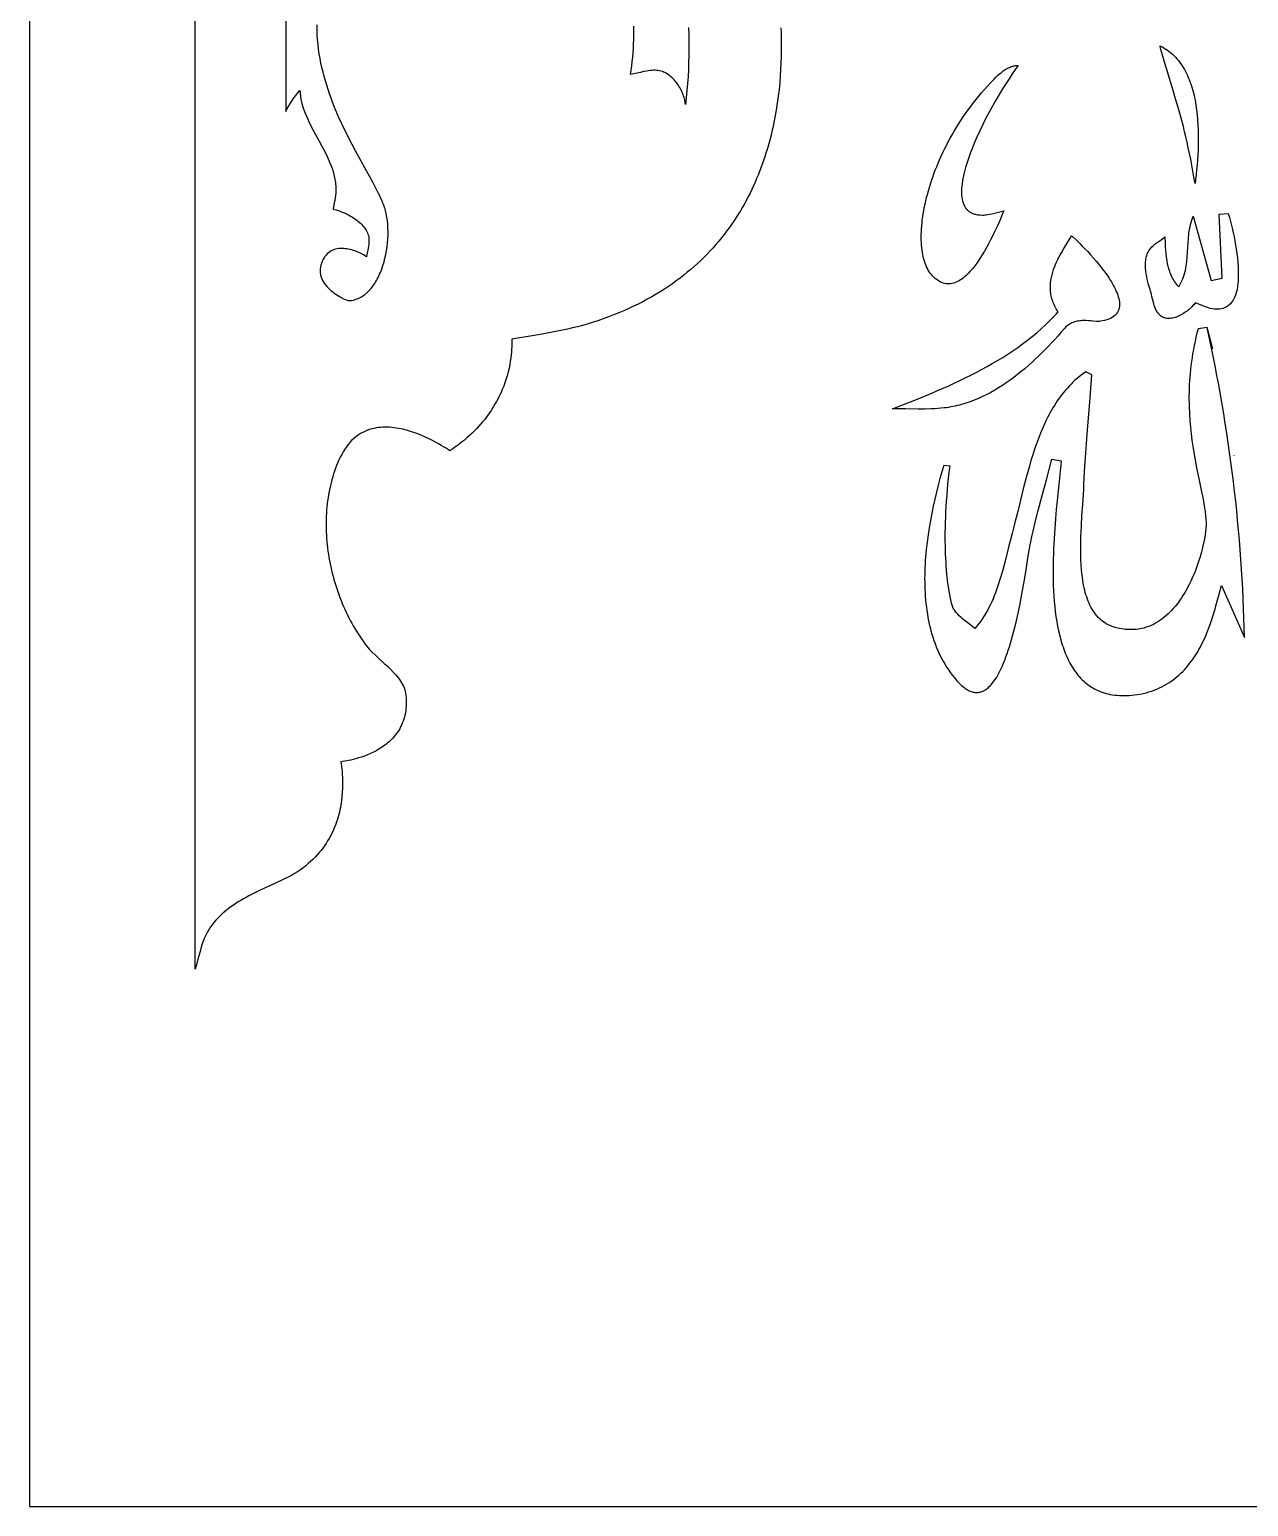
# Model space of a CAD drawing. Extents: x -500 to 500, y -300 to 300.
# Drawn here: x -500 to -279.1, y -300 to -32.4 of the extents above; entities that cross this region are included whole.
import ezdxf

# ---------------------------------------------------------------- set-up
doc = ezdxf.new("R2010")
doc.units = 0
doc.header["$MEASUREMENT"] = 0
doc.layers.add('IMPORT_-_120CM_SUR_70CM-1', color=18, linetype='CONTINUOUS')
doc.layers.add('LAYER_2', color=174, linetype='CONTINUOUS')

msp = doc.modelspace()

# ---------------------------------------------------------------- linework, layer by layer
at = {"layer": 'IMPORT_-_120CM_SUR_70CM-1'}
for points in [[(-500, -300), (500, -300), (500, 300), (-500, 300)], [(-295.14, -35.33), (-294.79, -35.51), (-294.44, -35.7), (-294.11, -35.91), (-293.79, -36.13), (-293.48, -36.36), (-293.18, -36.61), (-292.89, -36.86), (-292.61, -37.13), (-292.34, -37.4), (-292.08, -37.69), (-291.83, -37.99), (-291.59, -38.29), (-291.36, -38.61), (-291.15, -38.93), (-290.94, -39.27), (-290.73, -39.61), (-290.54, -39.96), (-290.36, -40.32), (-290.19, -40.69), (-290.02, -41.06), (-289.86, -41.44), (-289.72, -41.83), (-289.58, -42.23), (-289.44, -42.63), (-289.32, -43.03), (-289.2, -43.45), (-289.09, -43.86), (-288.99, -44.29), (-288.89, -44.71), (-288.81, -45.15), (-288.65, -46.02), (-288.52, -46.91), (-288.41, -47.81), (-288.33, -48.72), (-288.27, -49.64), (-288.23, -50.56), (-288.21, -51.48), (-288.21, -52.4), (-288.23, -53.32), (-288.26, -54.23), (-288.31, -55.14), (-288.37, -56.04), (-288.44, -56.92), (-288.52, -57.79), (-288.61, -58.64), (-288.71, -59.47), (-288.81, -60.28), (-289, -59.14), (-289.19, -58.02), (-289.39, -56.93), (-289.59, -55.86), (-289.8, -54.82), (-290.02, -53.8), (-290.24, -52.81), (-290.46, -51.84), (-290.69, -50.89), (-290.92, -49.97), (-291.39, -48.2), (-291.86, -46.51), (-292.32, -44.92), (-292.77, -43.42), (-293.21, -42.01), (-294, -39.44), (-294.35, -38.29), (-294.66, -37.22), (-294.93, -36.23), (-295.04, -35.77)], [(-323.44, -65.23), (-323.74, -65.92), (-324.14, -66.83), (-324.62, -67.93), (-325.2, -69.17), (-325.52, -69.82), (-325.85, -70.5), (-326.21, -71.18), (-326.58, -71.86), (-326.96, -72.54), (-327.37, -73.22), (-327.79, -73.88), (-328.22, -74.52), (-328.66, -75.13), (-328.89, -75.43), (-329.12, -75.71), (-329.35, -75.99), (-329.59, -76.25), (-329.83, -76.51), (-330.07, -76.75), (-330.31, -76.98), (-330.56, -77.2), (-330.81, -77.4), (-331.06, -77.59), (-331.31, -77.76), (-331.57, -77.91), (-331.82, -78.05), (-332.08, -78.17), (-332.34, -78.27), (-332.6, -78.35), (-332.87, -78.41), (-333.13, -78.45), (-333.4, -78.47), (-333.66, -78.47), (-333.93, -78.44), (-334.2, -78.39), (-334.47, -78.31), (-334.74, -78.21), (-335.01, -78.08), (-335.28, -77.92), (-335.56, -77.74), (-335.83, -77.53), (-336.1, -77.29), (-336.38, -77.02), (-336.58, -76.78), (-336.78, -76.53), (-336.96, -76.27), (-337.14, -75.99), (-337.3, -75.69), (-337.45, -75.37), (-337.59, -75.04), (-337.73, -74.7), (-337.84, -74.34), (-337.95, -73.96), (-338.05, -73.58), (-338.14, -73.17), (-338.21, -72.76), (-338.27, -72.33), (-338.33, -71.89), (-338.37, -71.44), (-338.4, -70.97), (-338.41, -70.5), (-338.42, -70.01), (-338.42, -69.51), (-338.4, -69), (-338.37, -68.49), (-338.33, -67.96), (-338.28, -67.42), (-338.22, -66.88), (-338.15, -66.32), (-338.06, -65.76), (-337.96, -65.19), (-337.86, -64.61), (-337.73, -64.03), (-337.6, -63.44), (-337.46, -62.84), (-337.3, -62.24), (-337.13, -61.63), (-336.95, -61.01), (-336.76, -60.4), (-336.56, -59.77), (-336.34, -59.15), (-336.12, -58.52), (-335.88, -57.88), (-335.62, -57.24), (-335.36, -56.6), (-335.08, -55.96), (-334.79, -55.32), (-334.49, -54.67), (-334.18, -54.03), (-333.86, -53.38), (-333.52, -52.73), (-333.17, -52.09), (-332.81, -51.44), (-332.43, -50.79), (-332.04, -50.15), (-331.64, -49.51), (-331.23, -48.86), (-330.81, -48.22), (-330.37, -47.59), (-329.92, -46.95), (-329.46, -46.32), (-328.98, -45.7), (-328.49, -45.07), (-327.99, -44.45), (-327.48, -43.84), (-326.95, -43.23), (-326.41, -42.63), (-325.83, -41.99), (-325.22, -41.35), (-324.9, -41.03), (-324.58, -40.72), (-324.24, -40.42), (-323.9, -40.14), (-323.55, -39.88), (-323.19, -39.64), (-322.82, -39.42), (-322.63, -39.33), (-322.44, -39.24), (-322.25, -39.16), (-322.05, -39.09), (-321.85, -39.03), (-321.65, -38.98), (-321.45, -38.94), (-321.25, -38.91), (-321.04, -38.89), (-320.83, -38.89), (-321.37, -39.62), (-321.92, -40.42), (-322.5, -41.28), (-323.09, -42.19), (-323.69, -43.15), (-324.3, -44.15), (-324.9, -45.19), (-325.51, -46.26), (-326.1, -47.35), (-326.69, -48.46), (-327.26, -49.59), (-327.8, -50.72), (-328.32, -51.86), (-328.81, -52.99), (-329.27, -54.11), (-329.48, -54.66), (-329.68, -55.21), (-329.88, -55.75), (-330.06, -56.29), (-330.23, -56.82), (-330.38, -57.35), (-330.53, -57.86), (-330.66, -58.37), (-330.77, -58.86), (-330.87, -59.35), (-330.96, -59.82), (-331.03, -60.29), (-331.08, -60.74), (-331.12, -61.18), (-331.13, -61.6), (-331.13, -62.01), (-331.12, -62.4), (-331.08, -62.78), (-331.02, -63.14), (-330.94, -63.48), (-330.84, -63.8), (-330.72, -64.1), (-330.58, -64.39), (-330.5, -64.52), (-330.42, -64.65), (-330.32, -64.78), (-330.23, -64.9), (-330.12, -65.01), (-330.02, -65.12), (-329.9, -65.22), (-329.78, -65.31), (-329.65, -65.4), (-329.52, -65.49), (-329.38, -65.57), (-329.23, -65.64), (-329.08, -65.7), (-328.92, -65.76), (-328.75, -65.82), (-328.58, -65.86), (-328.4, -65.9), (-328.22, -65.94), (-328.02, -65.96), (-327.82, -65.98), (-327.4, -66), (-327.15, -66), (-326.9, -65.98), (-326.65, -65.96), (-326.4, -65.92), (-325.9, -65.83), (-325.41, -65.72), (-324.43, -65.46), (-323.93, -65.34)], [(-283.87, -77.44), (-284.45, -65.82), (-282.78, -65.7), (-282.58, -66.42), (-282.32, -67.39), (-282.03, -68.58), (-281.88, -69.24), (-281.74, -69.94), (-281.6, -70.67), (-281.46, -71.42), (-281.34, -72.19), (-281.23, -72.98), (-281.13, -73.77), (-281.05, -74.57), (-281, -75.36), (-280.96, -76.14), (-280.96, -76.91), (-280.97, -77.29), (-280.98, -77.66), (-281.01, -78.03), (-281.04, -78.39), (-281.08, -78.74), (-281.13, -79.08), (-281.19, -79.41), (-281.26, -79.73), (-281.35, -80.05), (-281.44, -80.35), (-281.54, -80.64), (-281.65, -80.91), (-281.78, -81.17), (-281.92, -81.42), (-282.07, -81.66), (-282.23, -81.87), (-282.4, -82.08), (-282.59, -82.26), (-282.8, -82.43), (-283.01, -82.58), (-283.24, -82.71), (-283.49, -82.82), (-283.75, -82.91), (-284.03, -82.97), (-284.32, -83.02), (-284.63, -83.05), (-284.96, -83.05), (-285.3, -83.02), (-285.66, -82.97), (-286.04, -82.9), (-286.39, -82.81), (-286.74, -82.7), (-287.08, -82.58), (-287.42, -82.45), (-288.1, -82.17), (-288.44, -82.03), (-288.78, -81.9), (-288.91, -82.07), (-289.04, -82.24), (-289.19, -82.41), (-289.35, -82.58), (-289.51, -82.75), (-289.69, -82.92), (-289.87, -83.08), (-290.06, -83.24), (-290.26, -83.39), (-290.46, -83.54), (-290.66, -83.68), (-290.88, -83.82), (-291.09, -83.95), (-291.31, -84.07), (-291.53, -84.18), (-291.75, -84.29), (-291.98, -84.39), (-292.2, -84.47), (-292.43, -84.54), (-292.65, -84.61), (-292.87, -84.66), (-293.09, -84.7), (-293.31, -84.72), (-293.52, -84.73), (-293.74, -84.73), (-293.94, -84.71), (-294.14, -84.68), (-294.34, -84.62), (-294.53, -84.55), (-294.71, -84.47), (-294.88, -84.36), (-295.04, -84.24), (-295.16, -84.13), (-295.28, -84.02), (-295.38, -83.91), (-295.48, -83.79), (-295.66, -83.53), (-295.82, -83.26), (-295.96, -82.97), (-296.09, -82.68), (-296.2, -82.37), (-296.3, -82.05), (-296.47, -81.4), (-296.62, -80.74), (-296.77, -80.09), (-296.85, -79.77), (-296.94, -79.46), (-297.21, -78.55), (-297.34, -78.08), (-297.46, -77.6), (-297.56, -77.11), (-297.65, -76.62), (-297.73, -76.13), (-297.77, -75.64), (-297.8, -75.15), (-297.8, -74.91), (-297.79, -74.68), (-297.77, -74.44), (-297.75, -74.21), (-297.71, -73.98), (-297.67, -73.76), (-297.62, -73.53), (-297.56, -73.32), (-297.48, -73.1), (-297.4, -72.9), (-297.3, -72.7), (-297.19, -72.5), (-297.07, -72.31), (-296.93, -72.13), (-296.79, -71.96), (-296.65, -71.8), (-296.5, -71.65), (-296.34, -71.5), (-296.01, -71.23), (-295.66, -70.96), (-294.95, -70.46), (-294.6, -70.2), (-294.25, -69.93), (-294.22, -71.13), (-294.2, -71.75), (-294.16, -72.36), (-294.1, -72.98), (-294.03, -73.6), (-293.94, -74.21), (-293.83, -74.82), (-293.69, -75.41), (-293.61, -75.7), (-293.52, -75.99), (-293.43, -76.28), (-293.33, -76.55), (-293.21, -76.83), (-293.09, -77.1), (-292.96, -77.36), (-292.82, -77.61), (-292.67, -77.86), (-292.51, -78.1), (-292.34, -78.34), (-292.16, -78.56), (-291.97, -78.78), (-291.76, -78.99), (-291.55, -78.65), (-291.35, -78.29), (-291.18, -77.93), (-291.02, -77.56), (-290.88, -77.19), (-290.76, -76.81), (-290.65, -76.42), (-290.56, -76.02), (-290.48, -75.62), (-290.41, -75.22), (-290.35, -74.81), (-290.3, -74.4), (-290.22, -73.57), (-290.16, -72.73), (-290.05, -71.04), (-289.98, -70.2), (-289.9, -69.36), (-289.84, -68.95), (-289.78, -68.54), (-289.7, -68.13), (-289.61, -67.73), (-289.51, -67.33), (-289.4, -66.94), (-289.27, -66.55), (-289.12, -66.17), (-285.89, -77.83)], [(-343.64, -101.11), (-341.61, -100.32), (-339.56, -99.51), (-337.52, -98.67), (-336.49, -98.25), (-335.47, -97.81), (-334.46, -97.37), (-333.44, -96.92), (-332.43, -96.46), (-331.43, -95.99), (-330.43, -95.51), (-329.43, -95.01), (-328.45, -94.51), (-327.47, -93.99), (-326.5, -93.46), (-325.55, -92.92), (-324.6, -92.36), (-323.66, -91.79), (-322.74, -91.2), (-321.83, -90.59), (-320.93, -89.97), (-320.05, -89.33), (-319.18, -88.68), (-318.33, -88), (-317.5, -87.31), (-316.68, -86.59), (-315.88, -85.86), (-315.11, -85.1), (-314.73, -84.72), (-314.35, -84.33), (-313.98, -83.93), (-313.61, -83.53), (-313.79, -83.27), (-313.95, -83), (-314.09, -82.74), (-314.23, -82.48), (-314.35, -82.22), (-314.46, -81.95), (-314.56, -81.69), (-314.65, -81.43), (-314.73, -81.17), (-314.8, -80.9), (-314.86, -80.64), (-314.91, -80.38), (-314.95, -80.12), (-314.97, -79.86), (-314.99, -79.6), (-315.01, -79.34), (-315.01, -79.09), (-315.01, -78.83), (-314.97, -78.32), (-314.91, -77.82), (-314.82, -77.32), (-314.71, -76.83), (-314.58, -76.35), (-314.43, -75.87), (-314.26, -75.41), (-314.07, -74.95), (-313.88, -74.5), (-313.67, -74.07), (-313.46, -73.64), (-313.24, -73.23), (-313.02, -72.84), (-312.58, -72.08), (-312.16, -71.39), (-311.77, -70.76), (-311.45, -70.21), (-311.31, -69.96), (-311.19, -69.74), (-310.95, -69.94), (-310.42, -70.43), (-309.67, -71.16), (-309.23, -71.6), (-308.76, -72.09), (-308.26, -72.62), (-307.74, -73.19), (-307.21, -73.79), (-306.67, -74.41), (-306.14, -75.06), (-305.61, -75.73), (-305.11, -76.4), (-304.62, -77.09), (-304.39, -77.43), (-304.17, -77.78), (-303.96, -78.12), (-303.76, -78.47), (-303.57, -78.81), (-303.39, -79.15), (-303.22, -79.48), (-303.07, -79.82), (-302.94, -80.15), (-302.82, -80.47), (-302.72, -80.79), (-302.63, -81.11), (-302.57, -81.41), (-302.52, -81.71), (-302.5, -82.01), (-302.49, -82.29), (-302.51, -82.57), (-302.55, -82.83), (-302.62, -83.09), (-302.71, -83.34), (-302.83, -83.57), (-302.97, -83.8), (-303.05, -83.9), (-303.14, -84.01), (-303.24, -84.11), (-303.34, -84.21), (-303.57, -84.39), (-303.83, -84.56), (-304.12, -84.72), (-304.45, -84.86), (-304.8, -84.99), (-305.2, -85.1), (-305.62, -85.19), (-306.09, -85.26), (-306.34, -85.28), (-306.63, -85.27), (-307.32, -85.21), (-307.71, -85.17), (-308.13, -85.14), (-308.56, -85.11), (-309.01, -85.11), (-309.24, -85.12), (-309.47, -85.14), (-309.71, -85.16), (-309.94, -85.2), (-310.17, -85.24), (-310.41, -85.3), (-310.64, -85.37), (-310.87, -85.45), (-311.1, -85.54), (-311.33, -85.65), (-311.55, -85.78), (-311.77, -85.92), (-311.98, -86.08), (-312.19, -86.26), (-312.4, -86.46), (-312.6, -86.68), (-313.13, -87.3), (-313.67, -87.91), (-314.23, -88.53), (-314.79, -89.14), (-315.36, -89.75), (-315.95, -90.35), (-316.54, -90.95), (-317.14, -91.55), (-317.76, -92.13), (-318.38, -92.71), (-319.01, -93.27), (-319.66, -93.83), (-320.31, -94.37), (-320.97, -94.9), (-321.64, -95.42), (-322.31, -95.92), (-323, -96.4), (-323.7, -96.87), (-324.4, -97.31), (-325.11, -97.74), (-325.83, -98.15), (-326.56, -98.53), (-327.3, -98.9), (-328.04, -99.24), (-328.8, -99.55), (-329.55, -99.84), (-330.32, -100.1), (-331.1, -100.33), (-331.49, -100.43), (-331.88, -100.53), (-332.27, -100.62), (-332.67, -100.7), (-333.06, -100.77), (-333.46, -100.84), (-333.86, -100.9), (-334.26, -100.95), (-334.85, -101), (-335.43, -101.05), (-336.02, -101.09), (-336.6, -101.11), (-337.77, -101.14), (-338.95, -101.14), (-341.3, -101.11), (-342.47, -101.1)]]:
    msp.add_lwpolyline(points, close=True, dxfattribs=at)
for points in [[(-453.55, 39.99), (-453.55, -47.21), (-453.29, -46.7), (-453.01, -46.2), (-452.71, -45.71), (-452.4, -45.23), (-452.08, -44.76), (-451.74, -44.31), (-451.38, -43.86), (-451.01, -43.43), (-450.99, -43.73), (-450.96, -44.03), (-450.92, -44.32), (-450.88, -44.62), (-450.77, -45.21), (-450.63, -45.79), (-450.46, -46.37), (-450.27, -46.94), (-450.06, -47.51), (-449.83, -48.07), (-449.58, -48.64), (-449.32, -49.2), (-449.05, -49.75), (-448.76, -50.31), (-448.17, -51.41), (-447.57, -52.51), (-446.97, -53.61), (-446.68, -54.17), (-446.4, -54.72), (-446.13, -55.27), (-445.87, -55.83), (-445.63, -56.39), (-445.4, -56.95), (-445.19, -57.52), (-445.01, -58.09), (-444.85, -58.66), (-444.72, -59.24), (-444.66, -59.53), (-444.61, -59.82), (-444.57, -60.11), (-444.54, -60.41), (-444.52, -60.7), (-444.5, -61), (-444.5, -61.3), (-444.5, -61.6), (-444.52, -62.02), (-444.57, -62.44), (-444.63, -62.85), (-444.7, -63.27), (-444.85, -64.09), (-444.92, -64.51), (-444.99, -64.92), (-444.46, -65.07), (-443.92, -65.24), (-443.36, -65.45), (-442.81, -65.68), (-442.26, -65.94), (-442, -66.08), (-441.73, -66.23), (-441.47, -66.39), (-441.21, -66.55), (-440.96, -66.72), (-440.72, -66.9), (-440.49, -67.08), (-440.26, -67.27), (-440.05, -67.46), (-439.84, -67.66), (-439.65, -67.87), (-439.47, -68.08), (-439.3, -68.3), (-439.14, -68.52), (-439, -68.75), (-438.87, -68.98), (-438.76, -69.22), (-438.67, -69.47), (-438.6, -69.72), (-438.54, -69.97), (-438.5, -70.23), (-438.49, -70.5), (-438.49, -70.89), (-438.53, -71.27), (-438.58, -71.66), (-438.64, -72.04), (-438.79, -72.81), (-438.86, -73.19), (-438.93, -73.58), (-439.04, -73.49), (-439.17, -73.39), (-439.49, -73.19), (-439.88, -72.98), (-440.32, -72.77), (-440.56, -72.66), (-440.81, -72.57), (-441.07, -72.47), (-441.34, -72.39), (-441.62, -72.31), (-441.9, -72.24), (-442.19, -72.18), (-442.48, -72.13), (-442.78, -72.09), (-443.07, -72.06), (-443.37, -72.05), (-443.66, -72.06), (-443.95, -72.08), (-444.24, -72.12), (-444.53, -72.18), (-444.8, -72.26), (-445.07, -72.37), (-445.33, -72.49), (-445.59, -72.64), (-445.83, -72.81), (-446.06, -73.01), (-446.27, -73.24), (-446.38, -73.37), (-446.47, -73.5), (-446.57, -73.64), (-446.66, -73.79), (-446.79, -74.01), (-446.9, -74.24), (-447, -74.46), (-447.09, -74.67), (-447.16, -74.89), (-447.22, -75.1), (-447.27, -75.31), (-447.3, -75.51), (-447.33, -75.72), (-447.34, -75.92), (-447.34, -76.11), (-447.34, -76.3), (-447.32, -76.49), (-447.29, -76.68), (-447.26, -76.86), (-447.21, -77.04), (-447.16, -77.22), (-447.1, -77.39), (-447.03, -77.56), (-446.95, -77.73), (-446.78, -78.05), (-446.59, -78.36), (-446.37, -78.66), (-446.13, -78.94), (-445.88, -79.21), (-445.61, -79.47), (-445.34, -79.71), (-445.06, -79.93), (-444.78, -80.15), (-444.5, -80.34), (-444.22, -80.52), (-443.94, -80.69), (-443.42, -80.98), (-442.97, -81.21), (-442.59, -81.37), (-442.33, -81.46), (-442.2, -81.5), (-441.92, -81.48), (-441.64, -81.45), (-441.37, -81.4), (-441.11, -81.34), (-440.85, -81.26), (-440.6, -81.17), (-440.35, -81.07), (-440.11, -80.95), (-439.87, -80.82), (-439.64, -80.68), (-439.41, -80.53), (-439.19, -80.36), (-438.98, -80.18), (-438.77, -79.99), (-438.57, -79.79), (-438.37, -79.58), (-438.17, -79.37), (-437.99, -79.14), (-437.81, -78.9), (-437.63, -78.65), (-437.46, -78.4), (-437.29, -78.13), (-437.14, -77.86), (-436.98, -77.58), (-436.83, -77.3), (-436.69, -77), (-436.56, -76.71), (-436.42, -76.4), (-436.18, -75.78), (-435.96, -75.13), (-435.76, -74.47), (-435.59, -73.8), (-435.44, -73.11), (-435.31, -72.42), (-435.21, -71.73), (-435.13, -71.03), (-435.07, -70.33), (-435.04, -69.64), (-435.03, -68.95), (-435.05, -68.28), (-435.09, -67.62), (-435.16, -66.97), (-435.25, -66.35), (-435.36, -65.74), (-435.43, -65.45), (-435.5, -65.16), (-435.58, -64.88), (-435.67, -64.61), (-435.8, -64.22), (-435.96, -63.81), (-436.13, -63.4), (-436.32, -62.97), (-436.52, -62.52), (-436.74, -62.07), (-437.22, -61.13), (-437.75, -60.13), (-438.32, -59.09), (-439.55, -56.88), (-440.2, -55.7), (-440.87, -54.48), (-441.55, -53.22), (-442.22, -51.92), (-442.89, -50.57), (-443.22, -49.88), (-443.55, -49.19), (-443.87, -48.48), (-444.18, -47.76), (-444.49, -47.04), (-444.79, -46.3), (-445.08, -45.56), (-445.36, -44.8), (-445.64, -44.04), (-445.9, -43.26), (-446.15, -42.48), (-446.38, -41.69), (-446.61, -40.89), (-446.81, -40.09), (-447.01, -39.27), (-447.19, -38.44), (-447.34, -37.61), (-447.49, -36.77), (-447.61, -35.92), (-447.71, -35.06), (-447.8, -34.2), (-447.86, -33.32), (-447.9, -32.44), (-447.91, -31.55)], [(-380.6, -32.01), (-380.56, -33.28), (-380.54, -34.54), (-380.53, -35.81), (-380.54, -37.08), (-380.57, -38.35), (-380.61, -39.62), (-380.68, -40.88), (-380.77, -42.15), (-380.87, -43.42), (-381, -44.69), (-381.15, -45.96), (-381.18, -45.71), (-381.21, -45.45), (-381.26, -45.19), (-381.32, -44.93), (-381.4, -44.67), (-381.48, -44.41), (-381.57, -44.15), (-381.67, -43.89), (-381.78, -43.63), (-381.9, -43.38), (-382.04, -43.13), (-382.17, -42.88), (-382.32, -42.64), (-382.48, -42.4), (-382.64, -42.16), (-382.81, -41.94), (-382.99, -41.72), (-383.17, -41.51), (-383.36, -41.31), (-383.56, -41.11), (-383.77, -40.93), (-383.98, -40.76), (-384.19, -40.6), (-384.41, -40.45), (-384.63, -40.31), (-384.86, -40.19), (-385.1, -40.08), (-385.33, -39.99), (-385.58, -39.91), (-385.82, -39.85), (-386.07, -39.8), (-386.32, -39.77), (-386.62, -39.76), (-386.92, -39.76), (-387.22, -39.77), (-387.52, -39.8), (-387.82, -39.84), (-388.12, -39.89), (-388.72, -40.01), (-389.31, -40.14), (-389.91, -40.29), (-390.51, -40.42), (-390.81, -40.48), (-391.11, -40.53), (-390.99, -39.76), (-390.88, -38.98), (-390.78, -38.19), (-390.7, -37.4), (-390.63, -36.61), (-390.58, -35.8), (-390.53, -35), (-390.51, -34.19), (-390.5, -33.38), (-390.5, -32.57), (-390.52, -31.76)], [(-285.6, -90.28), (-286.62, -86.38), (-288.26, -86.58), (-288.46, -87.35), (-288.64, -88.11), (-288.81, -88.86), (-288.97, -89.61), (-289.11, -90.35), (-289.24, -91.09), (-289.35, -91.82), (-289.45, -92.54), (-289.55, -93.26), (-289.63, -93.97), (-289.7, -94.68), (-289.76, -95.37), (-289.8, -96.06), (-289.84, -96.75), (-289.87, -97.43), (-289.89, -98.1), (-289.9, -98.76), (-289.9, -99.42), (-289.89, -100.07), (-289.88, -100.71), (-289.83, -101.98), (-289.75, -103.22), (-289.64, -104.43), (-289.52, -105.62), (-289.37, -106.77), (-289.21, -107.9), (-289.04, -108.99), (-288.86, -110.06), (-288.66, -111.1), (-288.47, -112.1), (-288.07, -114.03), (-287.7, -115.82), (-287.36, -117.49), (-287.21, -118.28), (-287.08, -119.04), (-286.97, -119.76), (-286.88, -120.45), (-286.82, -121.1), (-286.79, -121.72), (-286.8, -122.19), (-286.83, -122.73), (-286.89, -123.33), (-286.98, -123.98), (-287.1, -124.69), (-287.25, -125.45), (-287.43, -126.24), (-287.64, -127.06), (-287.89, -127.91), (-288.16, -128.79), (-288.47, -129.67), (-288.81, -130.57), (-288.99, -131.02), (-289.18, -131.46), (-289.38, -131.91), (-289.58, -132.36), (-289.8, -132.8), (-290.02, -133.24), (-290.25, -133.68), (-290.49, -134.11), (-290.74, -134.53), (-291, -134.95), (-291.27, -135.36), (-291.54, -135.77), (-291.83, -136.16), (-292.12, -136.55), (-292.43, -136.92), (-292.74, -137.29), (-293.06, -137.64), (-293.39, -137.98), (-293.73, -138.31), (-294.08, -138.62), (-294.43, -138.92), (-294.8, -139.2), (-295.18, -139.47), (-295.56, -139.72), (-295.96, -139.95), (-296.36, -140.17), (-296.78, -140.36), (-297.2, -140.53), (-297.64, -140.69), (-298.08, -140.82), (-298.53, -140.93), (-299, -141.01), (-299.47, -141.08), (-299.95, -141.11), (-300.45, -141.12), (-300.95, -141.11), (-301.46, -141.07), (-301.99, -141), (-302.52, -140.9), (-303.07, -140.78), (-303.46, -140.66), (-303.84, -140.53), (-304.2, -140.38), (-304.55, -140.22), (-304.88, -140.04), (-305.2, -139.84), (-305.5, -139.62), (-305.8, -139.39), (-306.07, -139.15), (-306.34, -138.89), (-306.59, -138.61), (-306.82, -138.32), (-307.05, -138.02), (-307.26, -137.71), (-307.47, -137.38), (-307.66, -137.04), (-307.84, -136.69), (-308, -136.33), (-308.16, -135.96), (-308.31, -135.57), (-308.44, -135.18), (-308.57, -134.78), (-308.69, -134.37), (-308.8, -133.95), (-308.9, -133.52), (-308.99, -133.08), (-309.07, -132.64), (-309.15, -132.18), (-309.21, -131.73), (-309.27, -131.26), (-309.37, -130.32), (-309.44, -129.36), (-309.49, -128.38), (-309.52, -127.38), (-309.52, -126.38), (-309.51, -125.38), (-309.49, -124.37), (-309.45, -123.36), (-309.4, -122.35), (-309.29, -120.37), (-309.16, -118.45), (-309.04, -116.62), (-308.98, -115.74), (-308.94, -114.89), (-308.81, -112.39), (-308.65, -109.9), (-308.48, -107.4), (-308.29, -104.91), (-307.89, -99.92), (-307.7, -97.42), (-307.51, -94.93), (-308.62, -94.39), (-309.03, -94.68), (-309.42, -94.98), (-309.81, -95.29), (-310.19, -95.61), (-310.56, -95.94), (-310.92, -96.28), (-311.27, -96.62), (-311.61, -96.98), (-311.94, -97.34), (-312.27, -97.71), (-312.58, -98.09), (-312.89, -98.47), (-313.19, -98.86), (-313.48, -99.26), (-313.76, -99.67), (-314.03, -100.08), (-314.3, -100.5), (-314.56, -100.93), (-314.81, -101.36), (-315.06, -101.8), (-315.3, -102.25), (-315.53, -102.7), (-315.76, -103.15), (-315.98, -103.61), (-316.4, -104.54), (-316.81, -105.49), (-317.19, -106.46), (-317.55, -107.44), (-317.89, -108.44), (-318.22, -109.44), (-318.53, -110.46), (-318.83, -111.48), (-319.12, -112.5), (-319.4, -113.54), (-319.93, -115.6), (-320.44, -117.67), (-320.94, -119.71), (-321.44, -121.73), (-321.69, -122.72), (-321.95, -123.69), (-322.25, -124.82), (-322.54, -125.95), (-323.11, -128.25), (-323.41, -129.39), (-323.72, -130.54), (-324.04, -131.68), (-324.22, -132.24), (-324.4, -132.8), (-324.58, -133.36), (-324.78, -133.91), (-324.98, -134.46), (-325.19, -135), (-325.41, -135.54), (-325.64, -136.07), (-325.89, -136.59), (-326.14, -137.11), (-326.41, -137.62), (-326.69, -138.12), (-326.99, -138.61), (-327.3, -139.09), (-327.62, -139.56), (-327.96, -140.02), (-328.32, -140.47), (-328.69, -140.91), (-329, -140.66), (-329.31, -140.41), (-329.96, -139.91), (-330.61, -139.4), (-330.93, -139.14), (-331.24, -138.87), (-331.54, -138.59), (-331.81, -138.31), (-332.07, -138.01), (-332.31, -137.7), (-332.42, -137.54), (-332.52, -137.38), (-332.61, -137.21), (-332.7, -137.04), (-332.77, -136.87), (-332.84, -136.69), (-332.9, -136.5), (-332.95, -136.31), (-333.13, -135.43), (-333.31, -134.46), (-333.48, -133.4), (-333.63, -132.24), (-333.76, -130.99), (-333.82, -130.33), (-333.88, -129.65), (-333.92, -128.94), (-333.97, -128.22), (-334, -127.47), (-334.03, -126.7), (-334.05, -125.91), (-334.06, -125.1), (-334.06, -124.26), (-334.06, -123.4), (-334.05, -122.53), (-334.02, -121.63), (-333.99, -120.71), (-333.95, -119.77), (-333.89, -118.8), (-333.83, -117.82), (-333.75, -116.82), (-333.67, -115.79), (-333.57, -114.75), (-333.45, -113.68), (-333.33, -112.6), (-333.19, -111.49), (-334.32, -111.35), (-334.67, -112.53), (-335.02, -113.74), (-335.35, -114.96), (-335.66, -116.21), (-335.97, -117.47), (-336.25, -118.74), (-336.52, -120.03), (-336.77, -121.33), (-336.99, -122.64), (-337.19, -123.96), (-337.37, -125.28), (-337.52, -126.6), (-337.58, -127.26), (-337.63, -127.92), (-337.68, -128.58), (-337.72, -129.24), (-337.75, -129.9), (-337.78, -130.56), (-337.79, -131.22), (-337.8, -131.87), (-337.79, -132.53), (-337.78, -133.18), (-337.76, -133.83), (-337.73, -134.47), (-337.68, -135.11), (-337.63, -135.75), (-337.57, -136.39), (-337.49, -137.02), (-337.41, -137.65), (-337.31, -138.27), (-337.21, -138.89), (-337.09, -139.5), (-336.96, -140.11), (-336.82, -140.72), (-336.66, -141.32), (-336.49, -141.91), (-336.32, -142.49), (-336.12, -143.07), (-335.92, -143.65), (-335.7, -144.21), (-335.47, -144.77), (-335.22, -145.32), (-334.96, -145.87), (-334.69, -146.4), (-334.4, -146.93), (-334.09, -147.45), (-333.77, -147.96), (-333.44, -148.46), (-333.09, -148.95), (-332.73, -149.44), (-332.35, -149.91), (-331.95, -150.37), (-331.74, -150.61), (-331.53, -150.83), (-331.32, -151.03), (-331.11, -151.22), (-330.91, -151.4), (-330.71, -151.56), (-330.51, -151.71), (-330.31, -151.85), (-330.11, -151.97), (-329.92, -152.08), (-329.73, -152.18), (-329.54, -152.26), (-329.35, -152.33), (-329.16, -152.39), (-328.98, -152.43), (-328.8, -152.47), (-328.62, -152.49), (-328.44, -152.5), (-328.27, -152.5), (-328.09, -152.48), (-327.92, -152.46), (-327.75, -152.43), (-327.59, -152.38), (-327.42, -152.32), (-327.26, -152.26), (-327.09, -152.18), (-326.93, -152.09), (-326.78, -152), (-326.62, -151.89), (-326.47, -151.77), (-326.31, -151.65), (-326.16, -151.51), (-325.87, -151.22), (-325.58, -150.89), (-325.3, -150.53), (-325.02, -150.14), (-324.75, -149.72), (-324.49, -149.27), (-324.24, -148.79), (-323.99, -148.29), (-323.75, -147.77), (-323.52, -147.22), (-323.29, -146.65), (-323.07, -146.07), (-322.85, -145.47), (-322.64, -144.85), (-322.44, -144.21), (-322.25, -143.57), (-322.05, -142.91), (-321.87, -142.25), (-321.52, -140.89), (-321.18, -139.51), (-320.87, -138.12), (-320.58, -136.74), (-320.32, -135.37), (-320.07, -134.03), (-319.83, -132.73), (-319.42, -130.29), (-319.08, -128.15), (-318.79, -126.42), (-318.67, -125.73), (-318.56, -125.18), (-318.35, -124.24), (-318.14, -123.3), (-317.69, -121.42), (-317.21, -119.55), (-316.72, -117.69), (-315.72, -113.96), (-315.22, -112.1), (-314.73, -110.23), (-313.08, -110.53), (-313.14, -111.38), (-313.23, -112.38), (-313.48, -114.82), (-313.79, -117.74), (-313.94, -119.35), (-314.09, -121.04), (-314.23, -122.8), (-314.35, -124.61), (-314.4, -125.54), (-314.44, -126.47), (-314.48, -127.41), (-314.51, -128.36), (-314.53, -129.31), (-314.53, -130.27), (-314.53, -131.22), (-314.51, -132.18), (-314.49, -133.13), (-314.44, -134.08), (-314.39, -135.03), (-314.32, -135.97), (-314.23, -136.9), (-314.13, -137.82), (-314, -138.72), (-313.86, -139.62), (-313.71, -140.5), (-313.53, -141.36), (-313.33, -142.21), (-313.11, -143.04), (-312.86, -143.84), (-312.73, -144.24), (-312.6, -144.63), (-312.46, -145.01), (-312.31, -145.39), (-312.15, -145.76), (-311.99, -146.12), (-311.83, -146.48), (-311.65, -146.82), (-311.47, -147.17), (-311.29, -147.5), (-311.09, -147.83), (-310.89, -148.15), (-310.69, -148.46), (-310.47, -148.76), (-310.25, -149.05), (-310.02, -149.34), (-309.79, -149.62), (-309.54, -149.88), (-309.29, -150.14), (-309.03, -150.39), (-308.76, -150.63), (-308.49, -150.86), (-308.21, -151.08), (-307.92, -151.28), (-307.62, -151.48), (-307.31, -151.67), (-307, -151.85), (-306.67, -152.01), (-306.34, -152.17), (-306, -152.31), (-305.65, -152.44), (-305.29, -152.56), (-304.92, -152.67), (-304.54, -152.76), (-304.16, -152.84), (-303.76, -152.91), (-303.36, -152.97), (-302.94, -153.01), (-302.52, -153.04), (-302.09, -153.06), (-301.64, -153.07), (-301.19, -153.05), (-300.73, -153.03), (-300.25, -152.99), (-299.77, -152.94), (-299.28, -152.87), (-298.73, -152.78), (-298.19, -152.67), (-297.66, -152.54), (-297.15, -152.4), (-296.66, -152.24), (-296.18, -152.07), (-295.71, -151.88), (-295.25, -151.68), (-294.81, -151.47), (-294.38, -151.24), (-293.96, -151), (-293.55, -150.75), (-293.16, -150.49), (-292.78, -150.21), (-292.41, -149.93), (-292.05, -149.63), (-291.7, -149.33), (-291.36, -149.02), (-291.04, -148.69), (-290.72, -148.37), (-290.42, -148.03), (-290.12, -147.68), (-289.84, -147.33), (-289.56, -146.97), (-289.29, -146.61), (-289.04, -146.24), (-288.79, -145.87), (-288.55, -145.49), (-288.32, -145.11), (-288.1, -144.73), (-287.88, -144.34), (-287.68, -143.95), (-287.29, -143.16), (-286.93, -142.38), (-286.6, -141.59), (-286.29, -140.8), (-286.01, -140.03), (-285.75, -139.26), (-285.51, -138.52), (-285.28, -137.79), (-284.89, -136.4), (-284.55, -135.14), (-284.26, -134.03), (-284.12, -133.55), (-283.99, -133.11), (-279.84, -142.56), (-279.88, -140.79), (-279.94, -139.02), (-280, -137.25), (-280.08, -135.48), (-280.17, -133.72), (-280.26, -131.95), (-280.37, -130.18), (-280.49, -128.41), (-280.63, -126.65), (-280.77, -124.88), (-280.92, -123.11), (-281.08, -121.35), (-281.26, -119.59), (-281.44, -117.82), (-281.64, -116.06), (-281.85, -114.3), (-282.07, -112.54), (-282.29, -110.78), (-282.53, -109.03), (-282.78, -107.27), (-283.04, -105.52), (-283.32, -103.77), (-283.6, -102.02), (-283.89, -100.27), (-284.19, -98.53), (-284.51, -96.78), (-284.83, -95.04), (-285.17, -93.3), (-285.52, -91.57), (-285.87, -89.83), (-286.24, -88.1), (-286.62, -86.38)], [(-281.78, -109.49), (-281.76, -109.59)]]:
    msp.add_lwpolyline(points, dxfattribs=at)
at = {"layer": 'LAYER_2'}
msp.add_lwpolyline([(-363.87, -32.05), (-363.83, -33.04), (-363.8, -34.06), (-363.79, -35.11), (-363.79, -36.2), (-363.81, -37.31), (-363.85, -38.44), (-363.9, -39.61), (-363.98, -40.79), (-364.07, -41.99), (-364.19, -43.22), (-364.34, -44.46), (-364.51, -45.72), (-364.71, -46.99), (-364.94, -48.27), (-365.19, -49.56), (-365.34, -50.21), (-365.48, -50.86), (-365.64, -51.52), (-365.81, -52.17), (-365.98, -52.83), (-366.17, -53.48), (-366.36, -54.14), (-366.56, -54.8), (-366.77, -55.45), (-366.99, -56.11), (-367.22, -56.77), (-367.46, -57.43), (-367.71, -58.08), (-367.97, -58.74), (-368.25, -59.39), (-368.53, -60.05), (-368.82, -60.7), (-369.12, -61.35), (-369.44, -62), (-369.76, -62.64), (-370.1, -63.29), (-370.45, -63.93), (-370.81, -64.57), (-371.19, -65.2), (-371.57, -65.83), (-371.97, -66.46), (-372.38, -67.08), (-372.8, -67.7), (-373.24, -68.32), (-373.69, -68.93), (-374.15, -69.54), (-374.63, -70.14), (-375.12, -70.74), (-375.62, -71.33), (-376.14, -71.92), (-376.67, -72.5), (-377.22, -73.07), (-377.78, -73.64), (-378.35, -74.2), (-378.94, -74.75), (-379.55, -75.3), (-380.17, -75.84), (-380.81, -76.37), (-381.46, -76.9), (-382.13, -77.42), (-382.81, -77.93), (-383.51, -78.43), (-384.22, -78.92), (-384.96, -79.4), (-385.71, -79.88), (-386.47, -80.35), (-387.26, -80.8), (-388.06, -81.25), (-388.87, -81.69), (-389.71, -82.11), (-390.56, -82.53), (-391.43, -82.93), (-392.32, -83.33), (-393.23, -83.71), (-394.16, -84.09), (-395.1, -84.45), (-396.07, -84.8), (-397.05, -85.14), (-398.05, -85.46), (-398.94, -85.74), (-399.83, -85.99), (-400.73, -86.23), (-401.63, -86.45), (-402.54, -86.67), (-403.45, -86.87), (-404.36, -87.06), (-405.27, -87.24), (-407.11, -87.57), (-408.94, -87.88), (-412.62, -88.47), (-412.62, -88.73), (-412.62, -89.23), (-412.63, -89.93), (-412.65, -90.35), (-412.68, -90.81), (-412.73, -91.32), (-412.79, -91.87), (-412.88, -92.45), (-412.98, -93.07), (-413.11, -93.72), (-413.27, -94.4), (-413.46, -95.1), (-413.68, -95.83), (-413.93, -96.59), (-414.08, -96.97), (-414.23, -97.36), (-414.39, -97.75), (-414.56, -98.14), (-414.75, -98.54), (-414.94, -98.94), (-415.15, -99.35), (-415.37, -99.75), (-415.6, -100.16), (-415.84, -100.58), (-416.1, -100.99), (-416.37, -101.4), (-416.65, -101.82), (-416.95, -102.23), (-417.26, -102.65), (-417.58, -103.07), (-417.92, -103.48), (-418.28, -103.9), (-418.65, -104.31), (-419.03, -104.73), (-419.44, -105.14), (-419.85, -105.55), (-420.29, -105.96), (-420.74, -106.36), (-421.21, -106.76), (-421.7, -107.16), (-422.21, -107.56), (-422.73, -107.95), (-423.27, -108.34), (-423.84, -108.72), (-424.09, -108.55), (-424.63, -108.2), (-424.99, -107.98), (-425.41, -107.72), (-425.88, -107.45), (-426.41, -107.15), (-426.98, -106.85), (-427.59, -106.54), (-428.24, -106.24), (-428.92, -105.94), (-429.64, -105.65), (-430.38, -105.38), (-430.76, -105.25), (-431.14, -105.13), (-431.53, -105.01), (-431.93, -104.91), (-432.32, -104.81), (-432.72, -104.72), (-433.12, -104.64), (-433.53, -104.58), (-433.93, -104.52), (-434.34, -104.48), (-434.75, -104.45), (-435.16, -104.43), (-435.56, -104.43), (-435.97, -104.44), (-436.38, -104.46), (-436.78, -104.51), (-437.18, -104.57), (-437.58, -104.65), (-437.98, -104.74), (-438.37, -104.86), (-438.75, -104.99), (-439.14, -105.15), (-439.51, -105.33), (-439.88, -105.53), (-440.25, -105.75), (-440.61, -105.99), (-440.96, -106.26), (-441.3, -106.55), (-441.63, -106.87), (-441.96, -107.22), (-442.28, -107.59), (-442.58, -107.99), (-442.88, -108.42), (-443.16, -108.87), (-443.44, -109.36), (-443.7, -109.88), (-443.93, -110.37), (-444.15, -110.86), (-444.35, -111.36), (-444.55, -111.87), (-444.73, -112.38), (-444.91, -112.9), (-445.07, -113.43), (-445.22, -113.95), (-445.36, -114.49), (-445.49, -115.02), (-445.61, -115.56), (-445.72, -116.11), (-445.82, -116.66), (-445.91, -117.21), (-445.99, -117.76), (-446.06, -118.32), (-446.12, -118.88), (-446.16, -119.45), (-446.2, -120.01), (-446.23, -120.58), (-446.25, -121.15), (-446.26, -121.72), (-446.26, -122.29), (-446.25, -122.87), (-446.23, -123.44), (-446.2, -124.02), (-446.16, -124.59), (-446.11, -125.17), (-446.06, -125.74), (-445.99, -126.32), (-445.92, -126.9), (-445.83, -127.47), (-445.74, -128.04), (-445.64, -128.62), (-445.53, -129.19), (-445.41, -129.76), (-445.28, -130.32), (-445.15, -130.89), (-445, -131.45), (-444.85, -132.01), (-444.69, -132.57), (-444.52, -133.12), (-444.34, -133.67), (-444.16, -134.22), (-443.96, -134.77), (-443.76, -135.31), (-443.56, -135.84), (-443.34, -136.37), (-443.11, -136.9), (-442.88, -137.42), (-442.64, -137.94), (-442.4, -138.45), (-442.14, -138.96), (-441.88, -139.46), (-441.62, -139.95), (-441.34, -140.44), (-441.06, -140.92), (-440.77, -141.39), (-440.47, -141.86), (-440.17, -142.32), (-439.86, -142.78), (-439.54, -143.22), (-439.22, -143.66), (-438.89, -144.09), (-438.67, -144.37), (-438.43, -144.64), (-438.19, -144.91), (-437.93, -145.18), (-437.4, -145.7), (-436.85, -146.22), (-435.72, -147.24), (-435.16, -147.75), (-434.62, -148.27), (-434.09, -148.8), (-433.84, -149.06), (-433.6, -149.33), (-433.37, -149.61), (-433.15, -149.89), (-432.94, -150.17), (-432.75, -150.47), (-432.57, -150.76), (-432.41, -151.06), (-432.26, -151.37), (-432.13, -151.69), (-432.02, -152.01), (-431.93, -152.35), (-431.86, -152.69), (-431.81, -153.04), (-431.77, -153.53), (-431.75, -154.01), (-431.74, -154.47), (-431.76, -154.92), (-431.79, -155.36), (-431.84, -155.78), (-431.9, -156.2), (-431.98, -156.6), (-432.08, -156.99), (-432.19, -157.36), (-432.31, -157.73), (-432.45, -158.08), (-432.6, -158.42), (-432.76, -158.75), (-432.93, -159.07), (-433.11, -159.38), (-433.31, -159.68), (-433.51, -159.96), (-433.73, -160.24), (-433.95, -160.51), (-434.18, -160.77), (-434.42, -161.01), (-434.66, -161.25), (-434.91, -161.48), (-435.17, -161.7), (-435.43, -161.91), (-435.7, -162.11), (-435.97, -162.3), (-436.25, -162.49), (-436.52, -162.67), (-436.8, -162.83), (-437.08, -162.99), (-437.65, -163.29), (-438.22, -163.56), (-438.78, -163.8), (-439.33, -164.02), (-439.87, -164.2), (-440.39, -164.37), (-440.89, -164.51), (-441.36, -164.64), (-441.8, -164.74), (-442.2, -164.83), (-442.88, -164.96), (-443.35, -165.03), (-443.59, -165.07), (-443.55, -165.37), (-443.47, -165.96), (-443.42, -166.36), (-443.37, -166.81), (-443.33, -167.32), (-443.3, -167.88), (-443.28, -168.49), (-443.27, -169.15), (-443.28, -169.84), (-443.32, -170.57), (-443.38, -171.33), (-443.47, -172.12), (-443.53, -172.53), (-443.6, -172.94), (-443.68, -173.35), (-443.76, -173.77), (-443.86, -174.19), (-443.97, -174.62), (-444.09, -175.05), (-444.22, -175.48), (-444.36, -175.92), (-444.51, -176.36), (-444.68, -176.79), (-444.86, -177.23), (-445.05, -177.67), (-445.26, -178.1), (-445.49, -178.54), (-445.73, -178.98), (-445.98, -179.41), (-446.25, -179.84), (-446.54, -180.27), (-446.84, -180.69), (-447.17, -181.11), (-447.51, -181.53), (-447.87, -181.94), (-448.24, -182.34), (-448.64, -182.74), (-449.06, -183.13), (-449.49, -183.52), (-449.95, -183.9), (-450.43, -184.27), (-450.93, -184.63), (-451.45, -184.98), (-452, -185.33), (-452.56, -185.66), (-453.15, -185.98), (-453.77, -186.3), (-454.41, -186.6), (-456.35, -187.47), (-457.33, -187.92), (-458.32, -188.39), (-459.31, -188.87), (-460.28, -189.37), (-460.76, -189.63), (-461.24, -189.9), (-461.71, -190.18), (-462.17, -190.46), (-462.62, -190.75), (-463.07, -191.04), (-463.51, -191.35), (-463.94, -191.67), (-464.35, -191.99), (-464.76, -192.33), (-465.15, -192.67), (-465.53, -193.03), (-465.9, -193.4), (-466.25, -193.78), (-466.58, -194.17), (-466.9, -194.58), (-467.2, -194.99), (-467.48, -195.42), (-467.75, -195.87), (-467.99, -196.33), (-468.17, -196.7), (-468.33, -197.08), (-468.49, -197.47), (-468.63, -197.86), (-468.76, -198.25), (-468.88, -198.64), (-469.11, -199.44), (-469.33, -200.25), (-469.54, -201.05), (-469.76, -201.86), (-470, -202.65), (-470, 270)], dxfattribs=at)

doc.saveas('drawing.dxf')
